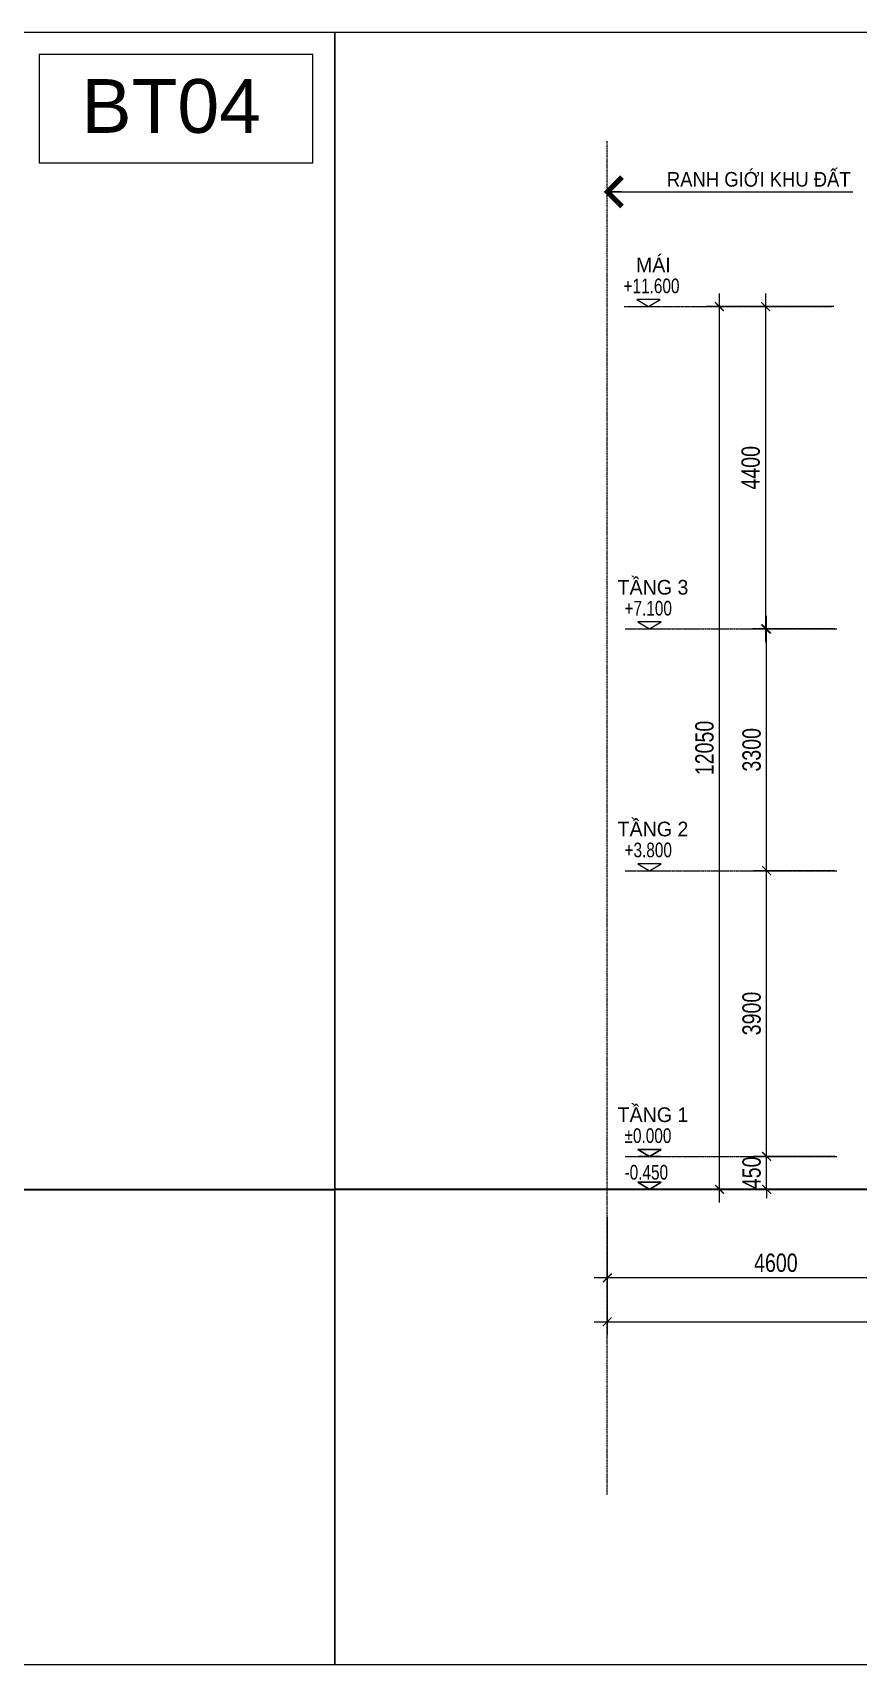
# Model space of a CAD drawing. Header units: millimetres. Extents: x 33748 to 451939, y -263262 to 62681.
# Drawn here: x 301326 to 312593, y -194383 to -172108 of the extents above; entities that cross this region are included whole.
import ezdxf
from ezdxf.enums import TextEntityAlignment as Align

# ---------------------------------------------------------------- set-up
doc = ezdxf.new("R2010")
doc.units = ezdxf.units.MM
doc.header["$PDMODE"] = 98
doc.linetypes.add('CENTER', pattern=[50.8, 31.75, -6.35, 6.35, -6.35])
doc.linetypes.add('HIDDEN', pattern=[0.375, 0.25, -0.125])
doc.layers.get('Defpoints').update_dxf_attribs({"color": 202, "lineweight": 13})
for name, color, linetype, lineweight in [('-CENTER', 143, 'CENTER', 13), ('-DIM', 9, 'Continuous', 13), ('-KH', 143, 'Continuous', 13), ('-LINE1', 7, 'Continuous', 18), ('-RANH GIOI KHU DAT', 12, 'CENTER', 18), ('-TEXT', 7, 'Continuous', 15), ('-WALL', 4, 'Continuous', 35), ('A72', 9, 'Continuous', 5)]:
    doc.layers.add(name, color=color, linetype=linetype, lineweight=lineweight)
doc.layers.add('12. NET DIM', color=9, linetype='Continuous')
doc.styles.add('1', font='arial.ttf')
doc.styles.add('AVANH', font='', dxfattribs={"width": 0.8})
doc.styles.add('vnavanth', font='', dxfattribs={"width": 0.8})
doc.styles.add('X-5M-DH-TUM1$0$AVANTH', font='arial.ttf', dxfattribs={"width": 0.9})
doc.styles.add('X-ALL-SECTION$0$ROMANS', font='arial.ttf')
doc.styles.get('AVANH').set_extended_font_data('.VnAvantH')
doc.styles.get('vnavanth').set_extended_font_data('.VnAvantH')
doc.dimstyles.new('C_100A3', dxfattribs={"dimscale": 100, "dimtxt": 2.5, "dimasz": 1.2, "dimexe": 1.8, "dimexo": 0, "dimgap": 0.75, "dimtad": 1, "dimdec": 0, "dimzin": 0, "dimdsep": 46, "dimtxsty": 'AVANH', "dimblk": 'ARCHTICK', "dimcen": 0, "dimdle": 1.8, "dimclrd": 256, "dimclre": 256, "dimclrt": 7, "dimadec": 0, "dimazin": 0, "dimtfac": 0.0001, "dimtdec": 0, "dimtix": 1, "dimtmove": 2, "dimatfit": 3, "dimldrblk": 'ARCHTICK', "dimfxl": 1.8, "dimtolj": 1, "dimtzin": 0, "dimarcsym": 0})
doc.dimstyles.new('X-ALL-SECTION$0$ARROWS', dxfattribs={"dimscale": 100, "dimtxt": 2, "dimasz": 1, "dimexe": 2, "dimexo": 5, "dimgap": 1, "dimtad": 1, "dimdec": 0, "dimzin": 0, "dimdsep": 46, "dimtxsty": 'X-ALL-SECTION$0$ROMANS', "dimblk": 'X-ALL-SECTION$0$ARROWS', "dimcen": 0, "dimclrd": 256, "dimclre": 256, "dimclrt": 256, "dimazin": 0, "dimtfac": 0.5, "dimtdec": 0, "dimtofl": 0, "dimtmove": 2, "dimatfit": 3, "dimldrblk": 'X-ALL-SECTION$0$ARROWS', "dimfxl": 1, "dimtolj": 1, "dimtzin": 0, "dimlwd": -1, "dimlwe": -1, "dimarcsym": 0})

# ---------------------------------------------------------------- blocks, each defined once
blk = doc.blocks.new('_ARCHTICK')
at = {"const_width": 0.15}
blk.add_lwpolyline([(-0.5, -0.5), (0.5, 0.5)], dxfattribs=at)
blk = doc.blocks.new('*D1015')
at = {"layer": '-DIM', "lineweight": -2, "transparency": 16777216}
for p, q in [((311341, -187628), (311341, -183368)), ((312271, -183548), (311161, -183548)), ((312271, -187448), (311161, -187448))]:
    blk.add_line(p, q, dxfattribs=at)
at = {"layer": 'Defpoints', "color": 0, "transparency": 16777216}
for p in [(311341, -183548), (312271, -183548), (312271, -187448)]:
    blk.add_point(p, dxfattribs=at)
at = {"layer": '-DIM', "lineweight": -2, "transparency": 16777216, "xscale": 120, "yscale": 120, "zscale": 120}
for p, rotation in [((311341, -183548), 90), ((311341, -187448), 270)]:
    blk.add_blockref('_ARCHTICK', p, dxfattribs=dict(at, rotation=rotation))
at = {"layer": '-DIM', "color": 7, "transparency": 16777216, "insert": (311137, -185498), "char_height": 250, "attachment_point": 5, "rotation": 90, "style": 'AVANH'}
blk.add_mtext('\\A1;3900', dxfattribs=at)
blk = doc.blocks.new('*D1016')
at = {"layer": '-DIM', "lineweight": -2, "transparency": 16777216}
for p, q in [((311341, -183728), (311341, -180068)), ((312271, -180248), (311161, -180248)), ((312271, -183548), (311161, -183548))]:
    blk.add_line(p, q, dxfattribs=at)
at = {"layer": 'Defpoints', "color": 0, "transparency": 16777216}
for p in [(311341, -180248), (312271, -180248), (312271, -183548)]:
    blk.add_point(p, dxfattribs=at)
at = {"layer": '-DIM', "lineweight": -2, "transparency": 16777216, "xscale": 120, "yscale": 120, "zscale": 120}
for p, rotation in [((311341, -180248), 90), ((311341, -183548), 270)]:
    blk.add_blockref('_ARCHTICK', p, dxfattribs=dict(at, rotation=rotation))
at = {"layer": '-DIM', "color": 7, "transparency": 16777216, "insert": (311137, -181898), "char_height": 250, "attachment_point": 5, "rotation": 90, "style": 'AVANH'}
blk.add_mtext('\\A1;3300', dxfattribs=at)
blk = doc.blocks.new('*D1017')
at = {"layer": '-DIM', "lineweight": -2, "transparency": 16777216}
for p, q in [((311341, -187448), (311341, -187328)), ((312271, -187448), (311161, -187448)), ((311341, -187898), (311341, -187448)), ((312271, -187898), (311161, -187898)), ((311341, -187898), (311341, -188018))]:
    blk.add_line(p, q, dxfattribs=at)
at = {"layer": 'Defpoints', "color": 0, "transparency": 16777216}
for p in [(311341, -187448), (312271, -187448), (312271, -187898)]:
    blk.add_point(p, dxfattribs=at)
at = {"layer": '-DIM', "lineweight": -2, "transparency": 16777216, "xscale": 120, "yscale": 120, "zscale": 120}
for p, rotation in [((311341, -187448), 270), ((311341, -187898), 90)]:
    blk.add_blockref('_ARCHTICK', p, dxfattribs=dict(at, rotation=rotation))
at = {"layer": '-DIM', "color": 7, "transparency": 16777216, "insert": (311137, -187673), "char_height": 250, "attachment_point": 5, "rotation": 90, "style": 'AVANH'}
blk.add_mtext('\\A1;450', dxfattribs=at)
blk = doc.blocks.new('*D998')
at = {"layer": '12. NET DIM', "lineweight": -2, "transparency": 16777216}
for p, q in [((309167, -188270), (309167, -189286)), ((313767, -188270), (313767, -189286)), ((313947, -189106), (308987, -189106))]:
    blk.add_line(p, q, dxfattribs=at)
at = {"layer": 'Defpoints', "color": 0, "transparency": 16777216}
for p in [(309167, -188270), (313767, -188270), (309167, -189106)]:
    blk.add_point(p, dxfattribs=at)
at = {"layer": '12. NET DIM', "lineweight": -2, "transparency": 16777216, "xscale": 120, "yscale": 120, "zscale": 120, "rotation": 180}
blk.add_blockref('_ARCHTICK', (309167, -189106), dxfattribs=at)
at = {"layer": '12. NET DIM', "lineweight": -2, "transparency": 16777216, "xscale": 120, "yscale": 120, "zscale": 120}
blk.add_blockref('_ARCHTICK', (313767, -189106), dxfattribs=at)
at = {"layer": '12. NET DIM', "color": 7, "transparency": 16777216, "insert": (311467, -188902), "char_height": 250, "attachment_point": 5, "style": 'AVANH'}
blk.add_mtext('\\A1;4600', dxfattribs=at)
blk = doc.blocks.new('*D1000')
at = {"layer": '12. NET DIM', "lineweight": -2, "transparency": 16777216}
for p, q in [((309167, -188270), (309167, -189886)), ((329167, -188270), (329167, -189886)), ((308987, -189706), (329347, -189706))]:
    blk.add_line(p, q, dxfattribs=at)
at = {"layer": 'Defpoints', "color": 0, "transparency": 16777216}
for p in [(309167, -188270), (329167, -188270), (329167, -189706)]:
    blk.add_point(p, dxfattribs=at)
at = {"layer": '12. NET DIM', "lineweight": -2, "transparency": 16777216, "xscale": 120, "yscale": 120, "zscale": 120, "rotation": 180}
blk.add_blockref('_ARCHTICK', (309167, -189706), dxfattribs=at)
at = {"layer": '12. NET DIM', "lineweight": -2, "transparency": 16777216, "xscale": 120, "yscale": 120, "zscale": 120}
blk.add_blockref('_ARCHTICK', (329167, -189706), dxfattribs=at)
at = {"layer": '12. NET DIM', "color": 7, "transparency": 16777216, "insert": (319167, -189502), "char_height": 250, "attachment_point": 5, "style": 'AVANH'}
blk.add_mtext('\\A1;20000', dxfattribs=at)
blk = doc.blocks.new('X-ALL-SECTION$0$ARROWS')
blk.add_line((-1, 0), (0, 0))
at = {"const_width": 0.35}
blk.add_lwpolyline([(-1, -1), (0, 0), (-1, 1)], dxfattribs=at)
blk = doc.blocks.new('*D1032')
at = {"layer": '-DIM', "lineweight": -2, "transparency": 16777216}
for p, q in [((311328, -180428), (311328, -175668)), ((312258, -175848), (311148, -175848)), ((312258, -180248), (311148, -180248))]:
    blk.add_line(p, q, dxfattribs=at)
at = {"layer": 'Defpoints', "color": 0, "transparency": 16777216}
for p in [(311328, -175848), (312258, -175848), (312258, -180248)]:
    blk.add_point(p, dxfattribs=at)
at = {"layer": '-DIM', "lineweight": -2, "transparency": 16777216, "xscale": 120, "yscale": 120, "zscale": 120}
for p, rotation in [((311328, -175848), 90), ((311328, -180248), 270)]:
    blk.add_blockref('_ARCHTICK', p, dxfattribs=dict(at, rotation=rotation))
at = {"layer": '-DIM', "color": 7, "transparency": 16777216, "insert": (311124, -178048), "char_height": 250, "attachment_point": 5, "rotation": 90, "style": 'AVANH'}
blk.add_mtext('\\A1;4400', dxfattribs=at)
blk = doc.blocks.new('*D1033')
at = {"layer": '-DIM', "lineweight": -2, "transparency": 16777216}
for p, q in [((310698, -188078), (310698, -175668)), ((312258, -175848), (310518, -175848)), ((312258, -187898), (310518, -187898))]:
    blk.add_line(p, q, dxfattribs=at)
at = {"layer": 'Defpoints', "color": 0, "transparency": 16777216}
for p in [(310698, -175848), (312258, -175848), (312258, -187898)]:
    blk.add_point(p, dxfattribs=at)
at = {"layer": '-DIM', "lineweight": -2, "transparency": 16777216, "xscale": 120, "yscale": 120, "zscale": 120}
for p, rotation in [((310698, -175848), 90), ((310698, -187898), 270)]:
    blk.add_blockref('_ARCHTICK', p, dxfattribs=dict(at, rotation=rotation))
at = {"layer": '-DIM', "color": 7, "transparency": 16777216, "insert": (310494, -181873), "char_height": 250, "attachment_point": 5, "rotation": 90, "style": 'AVANH'}
blk.add_mtext('\\A1;12050', dxfattribs=at)

msp = doc.modelspace()

# ---------------------------------------------------------------- linework, layer by layer
at = {"layer": '-CENTER', "ltscale": 0.1}
for p, q in [((309397.1, -175848.3), (312226, -175848.3)), ((309410.4, -180248.5), (312299.8, -180248.5)), ((309410.4, -183548.5), (312299.8, -183548.5)), ((309410.4, -187448.5), (312299.8, -187448.5))]:
    msp.add_line(p, q, dxfattribs=at)
at = {"layer": '-KH'}
for p, q in [((309579, -175848.3), (309879, -175848.3)), ((309592.4, -180248.5), (309892.3, -180248.5)), ((309592.4, -183548.5), (309892.3, -183548.5)), ((309592.4, -187448.5), (309892.3, -187448.5)), ((309892.3, -187448.5), (309592.4, -187448.5)), ((309592.4, -187898.5), (309892.3, -187898.5)), ((309892.3, -187898.5), (309592.4, -187898.5))]:
    msp.add_line(p, q, dxfattribs=at)
for points in [[(309888, -175752.3), (309569.9, -175752.3), (309729, -175848.3)], [(309901.4, -180152.5), (309583.3, -180152.5), (309742.4, -180248.5)], [(309901.4, -183452.5), (309583.3, -183452.5), (309742.4, -183548.5)], [(309901.4, -187352.5), (309583.3, -187352.5), (309742.4, -187448.5)], [(309583.3, -187352.5), (309901.4, -187352.5), (309742.4, -187448.5)], [(309901.4, -187802.5), (309583.3, -187802.5), (309742.4, -187898.5)], [(309583.3, -187802.5), (309901.4, -187802.5), (309742.4, -187898.5)]]:
    msp.add_lwpolyline(points, close=True, dxfattribs=at)
for points in [[(309729, -175848.3), (309729, -175752.3), (309888, -175752.3), (309729, -175848.3)], [(309742.4, -180248.5), (309742.4, -180152.5), (309901.4, -180152.5), (309742.4, -180248.5)], [(309742.4, -183548.5), (309742.4, -183452.5), (309901.4, -183452.5), (309742.4, -183548.5)], [(309742.4, -187448.5), (309742.4, -187352.5), (309583.3, -187352.5), (309742.4, -187448.5)], [(309742.4, -187448.5), (309742.4, -187352.5), (309901.4, -187352.5), (309742.4, -187448.5)], [(309742.4, -187898.5), (309742.4, -187802.5), (309583.3, -187802.5), (309742.4, -187898.5)], [(309742.4, -187898.5), (309742.4, -187802.5), (309901.4, -187802.5), (309742.4, -187898.5)]]:
    msp.add_solid(points, dxfattribs=at)
at = {"layer": '-LINE1'}
msp.add_lwpolyline([(305148.4, -172406.8), (301417.2, -172406.8), (301417.2, -173884.6), (305148.4, -173884.6)], close=True, dxfattribs=at)
at = {"layer": '-RANH GIOI KHU DAT', "linetype": 'HIDDEN', "ltscale": 10}
msp.add_line((309167.2, -192068.1), (309167.2, -173587.7), dxfattribs=at)
at = {"layer": '-WALL'}
for points in [[(273947.2, -187898.5), (305447.2, -187898.5)], [(336947.2, -187898.5), (305447.2, -187898.5)]]:
    msp.add_lwpolyline(points, dxfattribs=at)
at = {"layer": 'Defpoints'}
for points in [[(273947.2, -194382.9), (305447.2, -194382.9), (305447.2, -172107.9), (273947.2, -172107.9)], [(305447.2, -194382.9), (336947.2, -194382.9), (336947.2, -172107.9), (305447.2, -172107.9)]]:
    msp.add_lwpolyline(points, close=True, dxfattribs=at)

# ---------------------------------------------------------------- texts
at = {"layer": '-TEXT', "color": 4, "style": '1'}
msp.add_text('BT04', height=733.71, dxfattribs=at).set_placement((303216.6, -173696), align=Align.BOTTOM_CENTER)
at = {"layer": '-TEXT', "color": 2, "style": 'X-5M-DH-TUM1$0$AVANTH', "width": 0.9}
msp.add_text('RANH GIỚI KHU ĐẤT', height=200, dxfattribs=at).set_placement((309980.5, -174210.4))
at = {"layer": '-TEXT', "color": 2, "style": 'vnavanth'}
for s, height, p in [('M¸I', 200, (309557.8, -175379)), ('TÇNG 3', 200, (309307.7, -179779.2)), ('TÇNG 2', 199.96, (309307.7, -183079.2)), ('TÇNG 1', 199.96, (309307.7, -186979.2))]:
    msp.add_text(s, height=height, dxfattribs=at).set_placement(p)
at = {"layer": '-TEXT', "style": '1', "width": 0.75}
for s, p in [('+11.600', (309389, -175665)), ('+7.100', (309402.4, -180065.2)), ('+3.800', (309402.4, -183365.2)), ('%%P0.000', (309402.4, -187265.2)), ('-0.450', (309402.4, -187765.1))]:
    msp.add_text(s, height=200, dxfattribs=at).set_placement(p)

# ---------------------------------------------------------------- dimensions: what is measured, and where the dimension line sits
at = {"layer": '-DIM'}
for base, p1, p2, picture, middle in [((310697.9, -175848.3), (312258.1, -187898.5), (312258.1, -175848.3), '*D1033', (310493.6, -181873.4)), ((311327.9, -175848.3), (312258.1, -180248.5), (312258.1, -175848.3), '*D1032', (311123.6, -178048.4)), ((311341.2, -180248.5), (312271.4, -183548.5), (312271.4, -180248.5), '*D1016', (311136.9, -181898.5)), ((311341.2, -183548.5), (312271.4, -187448.5), (312271.4, -183548.5), '*D1015', (311136.9, -185498.5)), ((311341.2, -187448.5), (312271.4, -187898.5), (312271.4, -187448.5), '*D1017', (311136.9, -187673.5))]:
    dim = msp.add_linear_dim(base=base, p1=p1, p2=p2, angle=90, dimstyle='C_100A3', dxfattribs=at)
    dim.commit()
    dim.dimension.update_dxf_attribs({"geometry": picture, "text_midpoint": middle})
at = {"layer": '12. NET DIM'}
for base, p1, p2, picture, middle in [((309167.2, -189105.9), (313766.9, -188269.9), (309167.2, -188269.9), '*D998', (311467.1, -188901.6)), ((329167.2, -189705.9), (309167.2, -188269.9), (329167.2, -188269.9), '*D1000', (319167.2, -189501.6))]:
    dim = msp.add_linear_dim(base=base, p1=p1, p2=p2, dimstyle='C_100A3', dxfattribs=at)
    dim.commit()
    dim.dimension.update_dxf_attribs({"geometry": picture, "text_midpoint": middle})

# ---------------------------------------------------------------- leaders
at = {"layer": 'A72'}
msp.add_leader([(309167.2, -174280.4), (312518.3, -174280.4)], dimstyle='X-ALL-SECTION$0$ARROWS', override={"dimasz": 2, "dimtad": 0}, dxfattribs=at)

doc.saveas('drawing.dxf')
